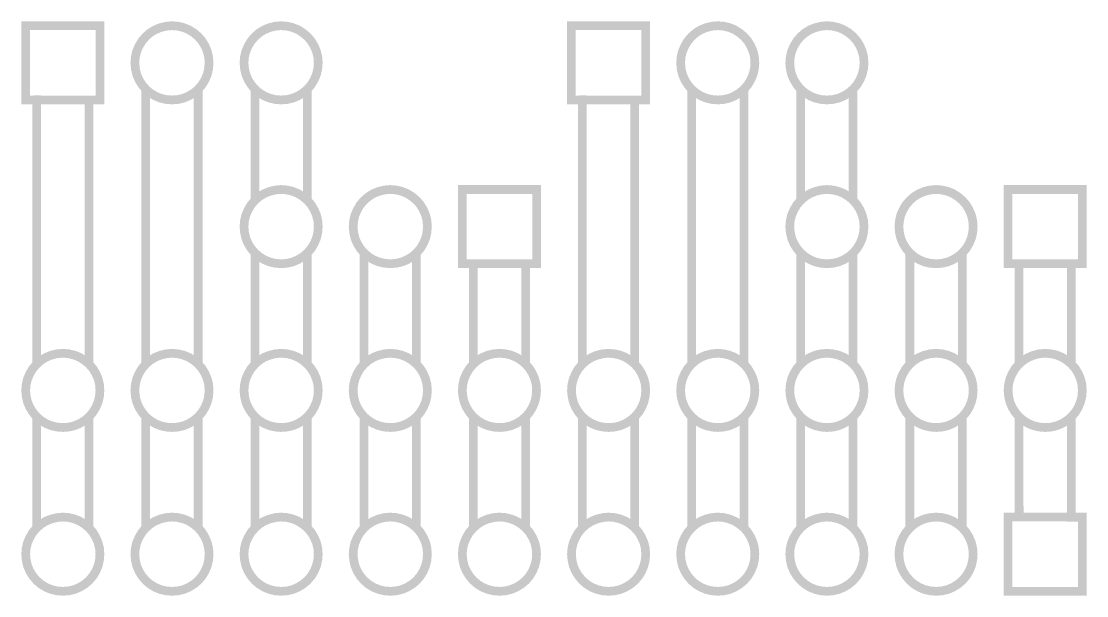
# Model space of a CAD drawing. Extents: x 0.18 to 1.16, y 0.16 to 1.53.
# Drawn here: x 0.181 to 1.157, y 1.006 to 1.532 of the extents above; entities that cross this region are included whole.
import ezdxf

# ---------------------------------------------------------------- set-up
doc = ezdxf.new("R2010")
doc.units = 0
doc.layers.add('Edge_Bottom', color=17, linetype='CONTINUOUS')
doc.layers.add('Edge_Top', color=16, linetype='CONTINUOUS')

msp = doc.modelspace()

# ---------------------------------------------------------------- linework, layer by layer
at = {"layer": 'Edge_Bottom', "linetype": 'CONTINUOUS', "const_width": 0.008}
for points in [[(0.1907, 1.5284), (0.2533, 1.5284), (0.2533, 1.4604), (0.2432, 1.4604), (0.2433, 1.4357), (0.2433, 1.2185), (0.2467, 1.2146), (0.2495, 1.21), (0.2516, 1.2051), (0.2529, 1.2), (0.2533, 1.1944), (0.2529, 1.189), (0.2517, 1.1839), (0.2496, 1.1789), (0.2469, 1.1744), (0.2434, 1.1703), (0.2394, 1.1669), (0.2348, 1.1641), (0.2299, 1.162), (0.2247, 1.1608), (0.2194, 1.1604), (0.2141, 1.1608), (0.2089, 1.162), (0.204, 1.164), (0.1994, 1.1668), (0.1954, 1.1702), (0.1919, 1.1743), (0.1891, 1.1788), (0.187, 1.1837), (0.1858, 1.1889), (0.1853, 1.1942), (0.1857, 1.1995), (0.1869, 1.2047), (0.189, 1.2096), (0.1917, 1.2142), (0.1953, 1.2184), (0.1953, 1.4605), (0.1853, 1.4604), (0.1853, 1.5284), (0.1907, 1.5284)], [(0.3529, 1.489), (0.3517, 1.4839), (0.3496, 1.4789), (0.3469, 1.4744), (0.3433, 1.4702), (0.3433, 1.2185), (0.3467, 1.2146), (0.3495, 1.21), (0.3516, 1.2051), (0.3529, 1.2), (0.3533, 1.1944), (0.3529, 1.189), (0.3517, 1.1839), (0.3496, 1.1789), (0.3469, 1.1744), (0.3434, 1.1703), (0.3394, 1.1669), (0.3348, 1.1641), (0.3299, 1.162), (0.3247, 1.1608), (0.3194, 1.1604), (0.3141, 1.1608), (0.3089, 1.162), (0.304, 1.164), (0.2994, 1.1668), (0.2954, 1.1702), (0.2919, 1.1743), (0.2891, 1.1788), (0.287, 1.1837), (0.2858, 1.1889), (0.2853, 1.1942), (0.2857, 1.1995), (0.2869, 1.2047), (0.289, 1.2096), (0.2917, 1.2142), (0.2953, 1.2184), (0.2953, 1.4702), (0.2919, 1.4743), (0.2891, 1.4788), (0.287, 1.4837), (0.2858, 1.4889), (0.2853, 1.4942), (0.2857, 1.4995), (0.2869, 1.5047), (0.289, 1.5096), (0.2917, 1.5142), (0.2952, 1.5183), (0.2992, 1.5218), (0.3037, 1.5246), (0.3086, 1.5266), (0.3138, 1.5279), (0.3191, 1.5284), (0.3244, 1.528), (0.3296, 1.5268), (0.3346, 1.5248), (0.3391, 1.522), (0.3432, 1.5186), (0.3467, 1.5146), (0.3495, 1.51), (0.3516, 1.5051), (0.3529, 1.5), (0.3533, 1.4944), (0.3529, 1.489)], [(0.4529, 1.489), (0.4517, 1.4839), (0.4496, 1.4789), (0.4469, 1.4744), (0.4433, 1.4702), (0.4433, 1.3685), (0.4467, 1.3646), (0.4495, 1.36), (0.4516, 1.3551), (0.4529, 1.35), (0.4533, 1.3444), (0.4529, 1.339), (0.4517, 1.3339), (0.4496, 1.3289), (0.4469, 1.3244), (0.4433, 1.3202), (0.4433, 1.2185), (0.4467, 1.2146), (0.4495, 1.21), (0.4516, 1.2051), (0.4529, 1.2), (0.4533, 1.1944), (0.4529, 1.189), (0.4517, 1.1839), (0.4496, 1.1789), (0.4469, 1.1744), (0.4434, 1.1703), (0.4394, 1.1669), (0.4348, 1.1641), (0.4299, 1.162), (0.4247, 1.1608), (0.4194, 1.1604), (0.4141, 1.1608), (0.4089, 1.162), (0.404, 1.164), (0.3994, 1.1668), (0.3954, 1.1702), (0.3919, 1.1743), (0.3891, 1.1788), (0.387, 1.1837), (0.3858, 1.1889), (0.3853, 1.1942), (0.3857, 1.1995), (0.3869, 1.2047), (0.389, 1.2096), (0.3917, 1.2142), (0.3953, 1.2184), (0.3953, 1.3202), (0.3919, 1.3243), (0.3891, 1.3288), (0.387, 1.3337), (0.3858, 1.3389), (0.3853, 1.3442), (0.3857, 1.3495), (0.3869, 1.3547), (0.389, 1.3596), (0.3917, 1.3642), (0.3953, 1.3684), (0.3953, 1.4702), (0.3919, 1.4743), (0.3891, 1.4788), (0.387, 1.4837), (0.3858, 1.4889), (0.3853, 1.4942), (0.3857, 1.4995), (0.3869, 1.5047), (0.389, 1.5096), (0.3917, 1.5142), (0.3952, 1.5183), (0.3992, 1.5218), (0.4037, 1.5246), (0.4086, 1.5266), (0.4138, 1.5279), (0.4191, 1.5284), (0.4244, 1.528), (0.4296, 1.5268), (0.4346, 1.5248), (0.4391, 1.522), (0.4432, 1.5186), (0.4467, 1.5146), (0.4495, 1.51), (0.4516, 1.5051), (0.4529, 1.5), (0.4533, 1.4944), (0.4529, 1.489)], [(0.6907, 1.5284), (0.7533, 1.5284), (0.7533, 1.4604), (0.7432, 1.4604), (0.7433, 1.4357), (0.7433, 1.2185), (0.7467, 1.2146), (0.7495, 1.21), (0.7516, 1.2051), (0.7529, 1.2), (0.7533, 1.1944), (0.7529, 1.189), (0.7517, 1.1839), (0.7496, 1.1789), (0.7469, 1.1744), (0.7434, 1.1703), (0.7394, 1.1669), (0.7348, 1.1641), (0.7299, 1.162), (0.7247, 1.1608), (0.7194, 1.1604), (0.7141, 1.1608), (0.7089, 1.162), (0.704, 1.164), (0.6994, 1.1668), (0.6954, 1.1702), (0.6919, 1.1743), (0.6891, 1.1788), (0.687, 1.1837), (0.6858, 1.1889), (0.6853, 1.1942), (0.6857, 1.1995), (0.6869, 1.2047), (0.689, 1.2096), (0.6917, 1.2142), (0.6953, 1.2184), (0.6953, 1.4605), (0.6853, 1.4604), (0.6853, 1.5284), (0.6907, 1.5284)], [(0.8529, 1.489), (0.8517, 1.4839), (0.8496, 1.4789), (0.8469, 1.4744), (0.8433, 1.4702), (0.8433, 1.2185), (0.8467, 1.2146), (0.8495, 1.21), (0.8516, 1.2051), (0.8529, 1.2), (0.8533, 1.1944), (0.8529, 1.189), (0.8517, 1.1839), (0.8496, 1.1789), (0.8469, 1.1744), (0.8434, 1.1703), (0.8394, 1.1669), (0.8348, 1.1641), (0.8299, 1.162), (0.8247, 1.1608), (0.8194, 1.1604), (0.8141, 1.1608), (0.8089, 1.162), (0.804, 1.164), (0.7994, 1.1668), (0.7954, 1.1702), (0.7919, 1.1743), (0.7891, 1.1788), (0.787, 1.1837), (0.7858, 1.1889), (0.7853, 1.1942), (0.7857, 1.1995), (0.7869, 1.2047), (0.789, 1.2096), (0.7917, 1.2142), (0.7953, 1.2184), (0.7953, 1.4702), (0.7919, 1.4743), (0.7891, 1.4788), (0.787, 1.4837), (0.7858, 1.4889), (0.7853, 1.4942), (0.7857, 1.4995), (0.7869, 1.5047), (0.789, 1.5096), (0.7917, 1.5142), (0.7952, 1.5183), (0.7992, 1.5218), (0.8037, 1.5246), (0.8086, 1.5266), (0.8138, 1.5279), (0.8191, 1.5284), (0.8244, 1.528), (0.8296, 1.5268), (0.8346, 1.5248), (0.8391, 1.522), (0.8432, 1.5186), (0.8467, 1.5146), (0.8495, 1.51), (0.8516, 1.5051), (0.8529, 1.5), (0.8533, 1.4944), (0.8529, 1.489)], [(0.9529, 1.489), (0.9517, 1.4839), (0.9496, 1.4789), (0.9469, 1.4744), (0.9433, 1.4702), (0.9433, 1.3685), (0.9467, 1.3646), (0.9495, 1.36), (0.9516, 1.3551), (0.9529, 1.35), (0.9533, 1.3444), (0.9529, 1.339), (0.9517, 1.3339), (0.9496, 1.3289), (0.9469, 1.3244), (0.9433, 1.3202), (0.9433, 1.2185), (0.9467, 1.2146), (0.9495, 1.21), (0.9516, 1.2051), (0.9529, 1.2), (0.9533, 1.1944), (0.9529, 1.189), (0.9517, 1.1839), (0.9496, 1.1789), (0.9469, 1.1744), (0.9434, 1.1703), (0.9394, 1.1669), (0.9348, 1.1641), (0.9299, 1.162), (0.9247, 1.1608), (0.9194, 1.1604), (0.9141, 1.1608), (0.9089, 1.162), (0.904, 1.164), (0.8994, 1.1668), (0.8954, 1.1702), (0.8919, 1.1743), (0.8891, 1.1788), (0.887, 1.1837), (0.8858, 1.1889), (0.8853, 1.1942), (0.8857, 1.1995), (0.8869, 1.2047), (0.889, 1.2096), (0.8917, 1.2142), (0.8953, 1.2184), (0.8953, 1.3202), (0.8919, 1.3243), (0.8891, 1.3288), (0.887, 1.3337), (0.8858, 1.3389), (0.8853, 1.3442), (0.8857, 1.3495), (0.8869, 1.3547), (0.889, 1.3596), (0.8917, 1.3642), (0.8953, 1.3684), (0.8953, 1.4702), (0.8919, 1.4743), (0.8891, 1.4788), (0.887, 1.4837), (0.8858, 1.4889), (0.8853, 1.4942), (0.8857, 1.4995), (0.8869, 1.5047), (0.889, 1.5096), (0.8917, 1.5142), (0.8952, 1.5183), (0.8992, 1.5218), (0.9037, 1.5246), (0.9086, 1.5266), (0.9138, 1.5279), (0.9191, 1.5284), (0.9244, 1.528), (0.9296, 1.5268), (0.9346, 1.5248), (0.9391, 1.522), (0.9432, 1.5186), (0.9467, 1.5146), (0.9495, 1.51), (0.9516, 1.5051), (0.9529, 1.5), (0.9533, 1.4944), (0.9529, 1.489)], [(0.5529, 1.339), (0.5517, 1.3339), (0.5496, 1.3289), (0.5469, 1.3244), (0.5433, 1.3202), (0.5433, 1.2185), (0.5467, 1.2146), (0.5495, 1.21), (0.5516, 1.2051), (0.5529, 1.2), (0.5533, 1.1944), (0.5529, 1.189), (0.5517, 1.1839), (0.5496, 1.1789), (0.5469, 1.1744), (0.5434, 1.1703), (0.5394, 1.1669), (0.5348, 1.1641), (0.5299, 1.162), (0.5247, 1.1608), (0.5194, 1.1604), (0.5141, 1.1608), (0.5089, 1.162), (0.504, 1.164), (0.4994, 1.1668), (0.4954, 1.1702), (0.4919, 1.1743), (0.4891, 1.1788), (0.487, 1.1837), (0.4858, 1.1889), (0.4853, 1.1942), (0.4857, 1.1995), (0.4869, 1.2047), (0.489, 1.2096), (0.4917, 1.2142), (0.4953, 1.2184), (0.4953, 1.3202), (0.4919, 1.3243), (0.4891, 1.3288), (0.487, 1.3337), (0.4858, 1.3389), (0.4853, 1.3442), (0.4857, 1.3495), (0.4869, 1.3547), (0.489, 1.3596), (0.4917, 1.3642), (0.4952, 1.3683), (0.4992, 1.3718), (0.5037, 1.3746), (0.5086, 1.3766), (0.5138, 1.3779), (0.5191, 1.3784), (0.5244, 1.378), (0.5296, 1.3768), (0.5346, 1.3748), (0.5391, 1.372), (0.5432, 1.3686), (0.5467, 1.3646), (0.5495, 1.36), (0.5516, 1.3551), (0.5529, 1.35), (0.5533, 1.3444), (0.5529, 1.339)], [(0.5907, 1.3784), (0.6533, 1.3784), (0.6533, 1.3104), (0.6432, 1.3104), (0.6433, 1.2857), (0.6433, 1.2185), (0.6467, 1.2146), (0.6495, 1.21), (0.6516, 1.2051), (0.6529, 1.2), (0.6533, 1.1944), (0.6529, 1.189), (0.6517, 1.1839), (0.6496, 1.1789), (0.6469, 1.1744), (0.6434, 1.1703), (0.6394, 1.1669), (0.6348, 1.1641), (0.6299, 1.162), (0.6247, 1.1608), (0.6194, 1.1604), (0.6141, 1.1608), (0.6089, 1.162), (0.604, 1.164), (0.5994, 1.1668), (0.5954, 1.1702), (0.5919, 1.1743), (0.5891, 1.1788), (0.587, 1.1837), (0.5858, 1.1889), (0.5853, 1.1942), (0.5857, 1.1995), (0.5869, 1.2047), (0.589, 1.2096), (0.5917, 1.2142), (0.5953, 1.2184), (0.5953, 1.3105), (0.5853, 1.3104), (0.5853, 1.3784), (0.5907, 1.3784)], [(1.0529, 1.339), (1.0517, 1.3339), (1.0496, 1.3289), (1.0469, 1.3244), (1.0433, 1.3202), (1.0433, 1.2185), (1.0467, 1.2146), (1.0495, 1.21), (1.0516, 1.2051), (1.0529, 1.2), (1.0533, 1.1944), (1.0529, 1.189), (1.0517, 1.1839), (1.0496, 1.1789), (1.0469, 1.1744), (1.0434, 1.1703), (1.0394, 1.1669), (1.0348, 1.1641), (1.0299, 1.162), (1.0247, 1.1608), (1.0194, 1.1604), (1.0141, 1.1608), (1.0089, 1.162), (1.004, 1.164), (0.9994, 1.1668), (0.9954, 1.1702), (0.9919, 1.1743), (0.9891, 1.1788), (0.987, 1.1837), (0.9858, 1.1889), (0.9853, 1.1942), (0.9857, 1.1995), (0.9869, 1.2047), (0.989, 1.2096), (0.9917, 1.2142), (0.9953, 1.2184), (0.9953, 1.3202), (0.9919, 1.3243), (0.9891, 1.3288), (0.987, 1.3337), (0.9858, 1.3389), (0.9853, 1.3442), (0.9857, 1.3495), (0.9869, 1.3547), (0.989, 1.3596), (0.9917, 1.3642), (0.9952, 1.3683), (0.9992, 1.3718), (1.0037, 1.3746), (1.0086, 1.3766), (1.0138, 1.3779), (1.0191, 1.3784), (1.0244, 1.378), (1.0296, 1.3768), (1.0346, 1.3748), (1.0391, 1.372), (1.0432, 1.3686), (1.0467, 1.3646), (1.0495, 1.36), (1.0516, 1.3551), (1.0529, 1.35), (1.0533, 1.3444), (1.0529, 1.339)], [(1.0907, 1.3784), (1.1533, 1.3784), (1.1533, 1.3104), (1.1432, 1.3104), (1.1433, 1.2857), (1.1433, 1.2185), (1.1467, 1.2146), (1.1495, 1.21), (1.1516, 1.2051), (1.1529, 1.2), (1.1533, 1.1944), (1.1529, 1.189), (1.1517, 1.1839), (1.1496, 1.1789), (1.1469, 1.1744), (1.1434, 1.1703), (1.1394, 1.1669), (1.1348, 1.1641), (1.1299, 1.162), (1.1247, 1.1608), (1.1194, 1.1604), (1.1141, 1.1608), (1.1089, 1.162), (1.104, 1.164), (1.0994, 1.1668), (1.0954, 1.1702), (1.0919, 1.1743), (1.0891, 1.1788), (1.087, 1.1837), (1.0858, 1.1889), (1.0853, 1.1942), (1.0857, 1.1995), (1.0869, 1.2047), (1.089, 1.2096), (1.0917, 1.2142), (1.0953, 1.2184), (1.0953, 1.3105), (1.0853, 1.3104), (1.0853, 1.3784), (1.0907, 1.3784)], [(0.2529, 1.039), (0.2517, 1.0339), (0.2496, 1.0289), (0.2469, 1.0244), (0.2434, 1.0203), (0.2394, 1.0169), (0.2348, 1.0141), (0.2299, 1.012), (0.2247, 1.0108), (0.2194, 1.0104), (0.2141, 1.0108), (0.2089, 1.012), (0.204, 1.014), (0.1994, 1.0168), (0.1954, 1.0202), (0.1919, 1.0243), (0.1891, 1.0288), (0.187, 1.0337), (0.1858, 1.0389), (0.1853, 1.0442), (0.1857, 1.0495), (0.1869, 1.0547), (0.189, 1.0596), (0.1917, 1.0642), (0.1952, 1.0683), (0.1992, 1.0718), (0.2037, 1.0746), (0.2086, 1.0766), (0.2138, 1.0779), (0.2191, 1.0784), (0.2244, 1.078), (0.2296, 1.0768), (0.2346, 1.0748), (0.2391, 1.072), (0.2432, 1.0686), (0.2467, 1.0646), (0.2495, 1.06), (0.2516, 1.0551), (0.2529, 1.05), (0.2533, 1.0444), (0.2529, 1.039)], [(0.3529, 1.039), (0.3517, 1.0339), (0.3496, 1.0289), (0.3469, 1.0244), (0.3434, 1.0203), (0.3394, 1.0169), (0.3348, 1.0141), (0.3299, 1.012), (0.3247, 1.0108), (0.3194, 1.0104), (0.3141, 1.0108), (0.3089, 1.012), (0.304, 1.014), (0.2994, 1.0168), (0.2954, 1.0202), (0.2919, 1.0243), (0.2891, 1.0288), (0.287, 1.0337), (0.2858, 1.0389), (0.2853, 1.0442), (0.2857, 1.0495), (0.2869, 1.0547), (0.289, 1.0596), (0.2917, 1.0642), (0.2952, 1.0683), (0.2992, 1.0718), (0.3037, 1.0746), (0.3086, 1.0766), (0.3138, 1.0779), (0.3191, 1.0784), (0.3244, 1.078), (0.3296, 1.0768), (0.3346, 1.0748), (0.3391, 1.072), (0.3432, 1.0686), (0.3467, 1.0646), (0.3495, 1.06), (0.3516, 1.0551), (0.3529, 1.05), (0.3533, 1.0444), (0.3529, 1.039)], [(0.4529, 1.039), (0.4517, 1.0339), (0.4496, 1.0289), (0.4469, 1.0244), (0.4434, 1.0203), (0.4394, 1.0169), (0.4348, 1.0141), (0.4299, 1.012), (0.4247, 1.0108), (0.4194, 1.0104), (0.4141, 1.0108), (0.4089, 1.012), (0.404, 1.014), (0.3994, 1.0168), (0.3954, 1.0202), (0.3919, 1.0243), (0.3891, 1.0288), (0.387, 1.0337), (0.3858, 1.0389), (0.3853, 1.0442), (0.3857, 1.0495), (0.3869, 1.0547), (0.389, 1.0596), (0.3917, 1.0642), (0.3952, 1.0683), (0.3992, 1.0718), (0.4037, 1.0746), (0.4086, 1.0766), (0.4138, 1.0779), (0.4191, 1.0784), (0.4244, 1.078), (0.4296, 1.0768), (0.4346, 1.0748), (0.4391, 1.072), (0.4432, 1.0686), (0.4467, 1.0646), (0.4495, 1.06), (0.4516, 1.0551), (0.4529, 1.05), (0.4533, 1.0444), (0.4529, 1.039)], [(0.5529, 1.039), (0.5517, 1.0339), (0.5496, 1.0289), (0.5469, 1.0244), (0.5434, 1.0203), (0.5394, 1.0169), (0.5348, 1.0141), (0.5299, 1.012), (0.5247, 1.0108), (0.5194, 1.0104), (0.5141, 1.0108), (0.5089, 1.012), (0.504, 1.014), (0.4994, 1.0168), (0.4954, 1.0202), (0.4919, 1.0243), (0.4891, 1.0288), (0.487, 1.0337), (0.4858, 1.0389), (0.4853, 1.0442), (0.4857, 1.0495), (0.4869, 1.0547), (0.489, 1.0596), (0.4917, 1.0642), (0.4952, 1.0683), (0.4992, 1.0718), (0.5037, 1.0746), (0.5086, 1.0766), (0.5138, 1.0779), (0.5191, 1.0784), (0.5244, 1.078), (0.5296, 1.0768), (0.5346, 1.0748), (0.5391, 1.072), (0.5432, 1.0686), (0.5467, 1.0646), (0.5495, 1.06), (0.5516, 1.0551), (0.5529, 1.05), (0.5533, 1.0444), (0.5529, 1.039)], [(0.6529, 1.039), (0.6517, 1.0339), (0.6496, 1.0289), (0.6469, 1.0244), (0.6434, 1.0203), (0.6394, 1.0169), (0.6348, 1.0141), (0.6299, 1.012), (0.6247, 1.0108), (0.6194, 1.0104), (0.6141, 1.0108), (0.6089, 1.012), (0.604, 1.014), (0.5994, 1.0168), (0.5954, 1.0202), (0.5919, 1.0243), (0.5891, 1.0288), (0.587, 1.0337), (0.5858, 1.0389), (0.5853, 1.0442), (0.5857, 1.0495), (0.5869, 1.0547), (0.589, 1.0596), (0.5917, 1.0642), (0.5952, 1.0683), (0.5992, 1.0718), (0.6037, 1.0746), (0.6086, 1.0766), (0.6138, 1.0779), (0.6191, 1.0784), (0.6244, 1.078), (0.6296, 1.0768), (0.6346, 1.0748), (0.6391, 1.072), (0.6432, 1.0686), (0.6467, 1.0646), (0.6495, 1.06), (0.6516, 1.0551), (0.6529, 1.05), (0.6533, 1.0444), (0.6529, 1.039)], [(0.7529, 1.039), (0.7517, 1.0339), (0.7496, 1.0289), (0.7469, 1.0244), (0.7434, 1.0203), (0.7394, 1.0169), (0.7348, 1.0141), (0.7299, 1.012), (0.7247, 1.0108), (0.7194, 1.0104), (0.7141, 1.0108), (0.7089, 1.012), (0.704, 1.014), (0.6994, 1.0168), (0.6954, 1.0202), (0.6919, 1.0243), (0.6891, 1.0288), (0.687, 1.0337), (0.6858, 1.0389), (0.6853, 1.0442), (0.6857, 1.0495), (0.6869, 1.0547), (0.689, 1.0596), (0.6917, 1.0642), (0.6952, 1.0683), (0.6992, 1.0718), (0.7037, 1.0746), (0.7086, 1.0766), (0.7138, 1.0779), (0.7191, 1.0784), (0.7244, 1.078), (0.7296, 1.0768), (0.7346, 1.0748), (0.7391, 1.072), (0.7432, 1.0686), (0.7467, 1.0646), (0.7495, 1.06), (0.7516, 1.0551), (0.7529, 1.05), (0.7533, 1.0444), (0.7529, 1.039)], [(0.8529, 1.039), (0.8517, 1.0339), (0.8496, 1.0289), (0.8469, 1.0244), (0.8434, 1.0203), (0.8394, 1.0169), (0.8348, 1.0141), (0.8299, 1.012), (0.8247, 1.0108), (0.8194, 1.0104), (0.8141, 1.0108), (0.8089, 1.012), (0.804, 1.014), (0.7994, 1.0168), (0.7954, 1.0202), (0.7919, 1.0243), (0.7891, 1.0288), (0.787, 1.0337), (0.7858, 1.0389), (0.7853, 1.0442), (0.7857, 1.0495), (0.7869, 1.0547), (0.789, 1.0596), (0.7917, 1.0642), (0.7952, 1.0683), (0.7992, 1.0718), (0.8037, 1.0746), (0.8086, 1.0766), (0.8138, 1.0779), (0.8191, 1.0784), (0.8244, 1.078), (0.8296, 1.0768), (0.8346, 1.0748), (0.8391, 1.072), (0.8432, 1.0686), (0.8467, 1.0646), (0.8495, 1.06), (0.8516, 1.0551), (0.8529, 1.05), (0.8533, 1.0444), (0.8529, 1.039)], [(0.9529, 1.039), (0.9517, 1.0339), (0.9496, 1.0289), (0.9469, 1.0244), (0.9434, 1.0203), (0.9394, 1.0169), (0.9348, 1.0141), (0.9299, 1.012), (0.9247, 1.0108), (0.9194, 1.0104), (0.9141, 1.0108), (0.9089, 1.012), (0.904, 1.014), (0.8994, 1.0168), (0.8954, 1.0202), (0.8919, 1.0243), (0.8891, 1.0288), (0.887, 1.0337), (0.8858, 1.0389), (0.8853, 1.0442), (0.8857, 1.0495), (0.8869, 1.0547), (0.889, 1.0596), (0.8917, 1.0642), (0.8952, 1.0683), (0.8992, 1.0718), (0.9037, 1.0746), (0.9086, 1.0766), (0.9138, 1.0779), (0.9191, 1.0784), (0.9244, 1.078), (0.9296, 1.0768), (0.9346, 1.0748), (0.9391, 1.072), (0.9432, 1.0686), (0.9467, 1.0646), (0.9495, 1.06), (0.9516, 1.0551), (0.9529, 1.05), (0.9533, 1.0444), (0.9529, 1.039)], [(1.0529, 1.039), (1.0517, 1.0339), (1.0496, 1.0289), (1.0469, 1.0244), (1.0434, 1.0203), (1.0394, 1.0169), (1.0348, 1.0141), (1.0299, 1.012), (1.0247, 1.0108), (1.0194, 1.0104), (1.0141, 1.0108), (1.0089, 1.012), (1.004, 1.014), (0.9994, 1.0168), (0.9954, 1.0202), (0.9919, 1.0243), (0.9891, 1.0288), (0.987, 1.0337), (0.9858, 1.0389), (0.9853, 1.0442), (0.9857, 1.0495), (0.9869, 1.0547), (0.989, 1.0596), (0.9917, 1.0642), (0.9952, 1.0683), (0.9992, 1.0718), (1.0037, 1.0746), (1.0086, 1.0766), (1.0138, 1.0779), (1.0191, 1.0784), (1.0244, 1.078), (1.0296, 1.0768), (1.0346, 1.0748), (1.0391, 1.072), (1.0432, 1.0686), (1.0467, 1.0646), (1.0495, 1.06), (1.0516, 1.0551), (1.0529, 1.05), (1.0533, 1.0444), (1.0529, 1.039)], [(1.0907, 1.0784), (1.1533, 1.0784), (1.1533, 1.0104), (1.0853, 1.0104), (1.0853, 1.0784), (1.0907, 1.0784)]]:
    msp.add_lwpolyline(points, dxfattribs=at)
at = {"layer": 'Edge_Top', "linetype": 'CONTINUOUS', "const_width": 0.008}
for points in [[(0.1907, 1.5284), (0.2533, 1.5284), (0.2533, 1.4604), (0.1853, 1.4604), (0.1853, 1.5284), (0.1907, 1.5284)], [(0.3529, 1.489), (0.3517, 1.4839), (0.3496, 1.4789), (0.3469, 1.4744), (0.3434, 1.4703), (0.3394, 1.4669), (0.3348, 1.4641), (0.3299, 1.462), (0.3247, 1.4608), (0.3194, 1.4604), (0.3141, 1.4608), (0.3089, 1.462), (0.304, 1.464), (0.2994, 1.4668), (0.2954, 1.4702), (0.2919, 1.4743), (0.2891, 1.4788), (0.287, 1.4837), (0.2858, 1.4889), (0.2853, 1.4942), (0.2857, 1.4995), (0.2869, 1.5047), (0.289, 1.5096), (0.2917, 1.5142), (0.2952, 1.5183), (0.2992, 1.5218), (0.3037, 1.5246), (0.3086, 1.5266), (0.3138, 1.5279), (0.3191, 1.5284), (0.3244, 1.528), (0.3296, 1.5268), (0.3346, 1.5248), (0.3391, 1.522), (0.3432, 1.5186), (0.3467, 1.5146), (0.3495, 1.51), (0.3516, 1.5051), (0.3529, 1.5), (0.3533, 1.4944), (0.3529, 1.489)], [(0.4529, 1.489), (0.4517, 1.4839), (0.4496, 1.4789), (0.4469, 1.4744), (0.4434, 1.4703), (0.4394, 1.4669), (0.4348, 1.4641), (0.4299, 1.462), (0.4247, 1.4608), (0.4194, 1.4604), (0.4141, 1.4608), (0.4089, 1.462), (0.404, 1.464), (0.3994, 1.4668), (0.3954, 1.4702), (0.3919, 1.4743), (0.3891, 1.4788), (0.387, 1.4837), (0.3858, 1.4889), (0.3853, 1.4942), (0.3857, 1.4995), (0.3869, 1.5047), (0.389, 1.5096), (0.3917, 1.5142), (0.3952, 1.5183), (0.3992, 1.5218), (0.4037, 1.5246), (0.4086, 1.5266), (0.4138, 1.5279), (0.4191, 1.5284), (0.4244, 1.528), (0.4296, 1.5268), (0.4346, 1.5248), (0.4391, 1.522), (0.4432, 1.5186), (0.4467, 1.5146), (0.4495, 1.51), (0.4516, 1.5051), (0.4529, 1.5), (0.4533, 1.4944), (0.4529, 1.489)], [(0.6907, 1.5284), (0.7533, 1.5284), (0.7533, 1.4604), (0.6853, 1.4604), (0.6853, 1.5284), (0.6907, 1.5284)], [(0.8529, 1.489), (0.8517, 1.4839), (0.8496, 1.4789), (0.8469, 1.4744), (0.8434, 1.4703), (0.8394, 1.4669), (0.8348, 1.4641), (0.8299, 1.462), (0.8247, 1.4608), (0.8194, 1.4604), (0.8141, 1.4608), (0.8089, 1.462), (0.804, 1.464), (0.7994, 1.4668), (0.7954, 1.4702), (0.7919, 1.4743), (0.7891, 1.4788), (0.787, 1.4837), (0.7858, 1.4889), (0.7853, 1.4942), (0.7857, 1.4995), (0.7869, 1.5047), (0.789, 1.5096), (0.7917, 1.5142), (0.7952, 1.5183), (0.7992, 1.5218), (0.8037, 1.5246), (0.8086, 1.5266), (0.8138, 1.5279), (0.8191, 1.5284), (0.8244, 1.528), (0.8296, 1.5268), (0.8346, 1.5248), (0.8391, 1.522), (0.8432, 1.5186), (0.8467, 1.5146), (0.8495, 1.51), (0.8516, 1.5051), (0.8529, 1.5), (0.8533, 1.4944), (0.8529, 1.489)], [(0.9529, 1.489), (0.9517, 1.4839), (0.9496, 1.4789), (0.9469, 1.4744), (0.9434, 1.4703), (0.9394, 1.4669), (0.9348, 1.4641), (0.9299, 1.462), (0.9247, 1.4608), (0.9194, 1.4604), (0.9141, 1.4608), (0.9089, 1.462), (0.904, 1.464), (0.8994, 1.4668), (0.8954, 1.4702), (0.8919, 1.4743), (0.8891, 1.4788), (0.887, 1.4837), (0.8858, 1.4889), (0.8853, 1.4942), (0.8857, 1.4995), (0.8869, 1.5047), (0.889, 1.5096), (0.8917, 1.5142), (0.8952, 1.5183), (0.8992, 1.5218), (0.9037, 1.5246), (0.9086, 1.5266), (0.9138, 1.5279), (0.9191, 1.5284), (0.9244, 1.528), (0.9296, 1.5268), (0.9346, 1.5248), (0.9391, 1.522), (0.9432, 1.5186), (0.9467, 1.5146), (0.9495, 1.51), (0.9516, 1.5051), (0.9529, 1.5), (0.9533, 1.4944), (0.9529, 1.489)], [(0.4529, 1.339), (0.4517, 1.3339), (0.4496, 1.3289), (0.4469, 1.3244), (0.4434, 1.3203), (0.4394, 1.3169), (0.4348, 1.3141), (0.4299, 1.312), (0.4247, 1.3108), (0.4194, 1.3104), (0.4141, 1.3108), (0.4089, 1.312), (0.404, 1.314), (0.3994, 1.3168), (0.3954, 1.3202), (0.3919, 1.3243), (0.3891, 1.3288), (0.387, 1.3337), (0.3858, 1.3389), (0.3853, 1.3442), (0.3857, 1.3495), (0.3869, 1.3547), (0.389, 1.3596), (0.3917, 1.3642), (0.3952, 1.3683), (0.3992, 1.3718), (0.4037, 1.3746), (0.4086, 1.3766), (0.4138, 1.3779), (0.4191, 1.3784), (0.4244, 1.378), (0.4296, 1.3768), (0.4346, 1.3748), (0.4391, 1.372), (0.4432, 1.3686), (0.4467, 1.3646), (0.4495, 1.36), (0.4516, 1.3551), (0.4529, 1.35), (0.4533, 1.3444), (0.4529, 1.339)], [(0.5529, 1.339), (0.5517, 1.3339), (0.5496, 1.3289), (0.5469, 1.3244), (0.5434, 1.3203), (0.5394, 1.3169), (0.5348, 1.3141), (0.5299, 1.312), (0.5247, 1.3108), (0.5194, 1.3104), (0.5141, 1.3108), (0.5089, 1.312), (0.504, 1.314), (0.4994, 1.3168), (0.4954, 1.3202), (0.4919, 1.3243), (0.4891, 1.3288), (0.487, 1.3337), (0.4858, 1.3389), (0.4853, 1.3442), (0.4857, 1.3495), (0.4869, 1.3547), (0.489, 1.3596), (0.4917, 1.3642), (0.4952, 1.3683), (0.4992, 1.3718), (0.5037, 1.3746), (0.5086, 1.3766), (0.5138, 1.3779), (0.5191, 1.3784), (0.5244, 1.378), (0.5296, 1.3768), (0.5346, 1.3748), (0.5391, 1.372), (0.5432, 1.3686), (0.5467, 1.3646), (0.5495, 1.36), (0.5516, 1.3551), (0.5529, 1.35), (0.5533, 1.3444), (0.5529, 1.339)], [(0.5907, 1.3784), (0.6533, 1.3784), (0.6533, 1.3104), (0.5853, 1.3104), (0.5853, 1.3784), (0.5907, 1.3784)], [(0.9529, 1.339), (0.9517, 1.3339), (0.9496, 1.3289), (0.9469, 1.3244), (0.9434, 1.3203), (0.9394, 1.3169), (0.9348, 1.3141), (0.9299, 1.312), (0.9247, 1.3108), (0.9194, 1.3104), (0.9141, 1.3108), (0.9089, 1.312), (0.904, 1.314), (0.8994, 1.3168), (0.8954, 1.3202), (0.8919, 1.3243), (0.8891, 1.3288), (0.887, 1.3337), (0.8858, 1.3389), (0.8853, 1.3442), (0.8857, 1.3495), (0.8869, 1.3547), (0.889, 1.3596), (0.8917, 1.3642), (0.8952, 1.3683), (0.8992, 1.3718), (0.9037, 1.3746), (0.9086, 1.3766), (0.9138, 1.3779), (0.9191, 1.3784), (0.9244, 1.378), (0.9296, 1.3768), (0.9346, 1.3748), (0.9391, 1.372), (0.9432, 1.3686), (0.9467, 1.3646), (0.9495, 1.36), (0.9516, 1.3551), (0.9529, 1.35), (0.9533, 1.3444), (0.9529, 1.339)], [(1.0529, 1.339), (1.0517, 1.3339), (1.0496, 1.3289), (1.0469, 1.3244), (1.0434, 1.3203), (1.0394, 1.3169), (1.0348, 1.3141), (1.0299, 1.312), (1.0247, 1.3108), (1.0194, 1.3104), (1.0141, 1.3108), (1.0089, 1.312), (1.004, 1.314), (0.9994, 1.3168), (0.9954, 1.3202), (0.9919, 1.3243), (0.9891, 1.3288), (0.987, 1.3337), (0.9858, 1.3389), (0.9853, 1.3442), (0.9857, 1.3495), (0.9869, 1.3547), (0.989, 1.3596), (0.9917, 1.3642), (0.9952, 1.3683), (0.9992, 1.3718), (1.0037, 1.3746), (1.0086, 1.3766), (1.0138, 1.3779), (1.0191, 1.3784), (1.0244, 1.378), (1.0296, 1.3768), (1.0346, 1.3748), (1.0391, 1.372), (1.0432, 1.3686), (1.0467, 1.3646), (1.0495, 1.36), (1.0516, 1.3551), (1.0529, 1.35), (1.0533, 1.3444), (1.0529, 1.339)], [(1.0907, 1.3784), (1.1533, 1.3784), (1.1533, 1.3104), (1.0853, 1.3104), (1.0853, 1.3784), (1.0907, 1.3784)], [(0.2529, 1.039), (0.2517, 1.0339), (0.2496, 1.0289), (0.2469, 1.0244), (0.2434, 1.0203), (0.2394, 1.0169), (0.2348, 1.0141), (0.2299, 1.012), (0.2247, 1.0108), (0.2194, 1.0104), (0.2141, 1.0108), (0.2089, 1.012), (0.204, 1.014), (0.1994, 1.0168), (0.1954, 1.0202), (0.1919, 1.0243), (0.1891, 1.0288), (0.187, 1.0337), (0.1858, 1.0389), (0.1853, 1.0442), (0.1857, 1.0495), (0.1869, 1.0547), (0.189, 1.0596), (0.1917, 1.0642), (0.1953, 1.0684), (0.1953, 1.1702), (0.1919, 1.1743), (0.1891, 1.1788), (0.187, 1.1837), (0.1858, 1.1889), (0.1853, 1.1942), (0.1857, 1.1995), (0.1869, 1.2047), (0.189, 1.2096), (0.1917, 1.2142), (0.1952, 1.2183), (0.1992, 1.2218), (0.2037, 1.2246), (0.2086, 1.2266), (0.2138, 1.2279), (0.2191, 1.2284), (0.2244, 1.228), (0.2296, 1.2268), (0.2346, 1.2248), (0.2391, 1.222), (0.2432, 1.2186), (0.2467, 1.2146), (0.2495, 1.21), (0.2516, 1.2051), (0.2529, 1.2), (0.2533, 1.1944), (0.2529, 1.189), (0.2517, 1.1839), (0.2496, 1.1789), (0.2469, 1.1744), (0.2433, 1.1702), (0.2433, 1.0685), (0.2467, 1.0646), (0.2495, 1.06), (0.2516, 1.0551), (0.2529, 1.05), (0.2533, 1.0444), (0.2529, 1.039)], [(0.3529, 1.039), (0.3517, 1.0339), (0.3496, 1.0289), (0.3469, 1.0244), (0.3434, 1.0203), (0.3394, 1.0169), (0.3348, 1.0141), (0.3299, 1.012), (0.3247, 1.0108), (0.3194, 1.0104), (0.3141, 1.0108), (0.3089, 1.012), (0.304, 1.014), (0.2994, 1.0168), (0.2954, 1.0202), (0.2919, 1.0243), (0.2891, 1.0288), (0.287, 1.0337), (0.2858, 1.0389), (0.2853, 1.0442), (0.2857, 1.0495), (0.2869, 1.0547), (0.289, 1.0596), (0.2917, 1.0642), (0.2953, 1.0684), (0.2953, 1.1702), (0.2919, 1.1743), (0.2891, 1.1788), (0.287, 1.1837), (0.2858, 1.1889), (0.2853, 1.1942), (0.2857, 1.1995), (0.2869, 1.2047), (0.289, 1.2096), (0.2917, 1.2142), (0.2952, 1.2183), (0.2992, 1.2218), (0.3037, 1.2246), (0.3086, 1.2266), (0.3138, 1.2279), (0.3191, 1.2284), (0.3244, 1.228), (0.3296, 1.2268), (0.3346, 1.2248), (0.3391, 1.222), (0.3432, 1.2186), (0.3467, 1.2146), (0.3495, 1.21), (0.3516, 1.2051), (0.3529, 1.2), (0.3533, 1.1944), (0.3529, 1.189), (0.3517, 1.1839), (0.3496, 1.1789), (0.3469, 1.1744), (0.3433, 1.1702), (0.3433, 1.0685), (0.3467, 1.0646), (0.3495, 1.06), (0.3516, 1.0551), (0.3529, 1.05), (0.3533, 1.0444), (0.3529, 1.039)], [(0.4529, 1.039), (0.4517, 1.0339), (0.4496, 1.0289), (0.4469, 1.0244), (0.4434, 1.0203), (0.4394, 1.0169), (0.4348, 1.0141), (0.4299, 1.012), (0.4247, 1.0108), (0.4194, 1.0104), (0.4141, 1.0108), (0.4089, 1.012), (0.404, 1.014), (0.3994, 1.0168), (0.3954, 1.0202), (0.3919, 1.0243), (0.3891, 1.0288), (0.387, 1.0337), (0.3858, 1.0389), (0.3853, 1.0442), (0.3857, 1.0495), (0.3869, 1.0547), (0.389, 1.0596), (0.3917, 1.0642), (0.3953, 1.0684), (0.3953, 1.1702), (0.3919, 1.1743), (0.3891, 1.1788), (0.387, 1.1837), (0.3858, 1.1889), (0.3853, 1.1942), (0.3857, 1.1995), (0.3869, 1.2047), (0.389, 1.2096), (0.3917, 1.2142), (0.3952, 1.2183), (0.3992, 1.2218), (0.4037, 1.2246), (0.4086, 1.2266), (0.4138, 1.2279), (0.4191, 1.2284), (0.4244, 1.228), (0.4296, 1.2268), (0.4346, 1.2248), (0.4391, 1.222), (0.4432, 1.2186), (0.4467, 1.2146), (0.4495, 1.21), (0.4516, 1.2051), (0.4529, 1.2), (0.4533, 1.1944), (0.4529, 1.189), (0.4517, 1.1839), (0.4496, 1.1789), (0.4469, 1.1744), (0.4433, 1.1702), (0.4433, 1.0685), (0.4467, 1.0646), (0.4495, 1.06), (0.4516, 1.0551), (0.4529, 1.05), (0.4533, 1.0444), (0.4529, 1.039)], [(0.5529, 1.039), (0.5517, 1.0339), (0.5496, 1.0289), (0.5469, 1.0244), (0.5434, 1.0203), (0.5394, 1.0169), (0.5348, 1.0141), (0.5299, 1.012), (0.5247, 1.0108), (0.5194, 1.0104), (0.5141, 1.0108), (0.5089, 1.012), (0.504, 1.014), (0.4994, 1.0168), (0.4954, 1.0202), (0.4919, 1.0243), (0.4891, 1.0288), (0.487, 1.0337), (0.4858, 1.0389), (0.4853, 1.0442), (0.4857, 1.0495), (0.4869, 1.0547), (0.489, 1.0596), (0.4917, 1.0642), (0.4953, 1.0684), (0.4953, 1.1702), (0.4919, 1.1743), (0.4891, 1.1788), (0.487, 1.1837), (0.4858, 1.1889), (0.4853, 1.1942), (0.4857, 1.1995), (0.4869, 1.2047), (0.489, 1.2096), (0.4917, 1.2142), (0.4952, 1.2183), (0.4992, 1.2218), (0.5037, 1.2246), (0.5086, 1.2266), (0.5138, 1.2279), (0.5191, 1.2284), (0.5244, 1.228), (0.5296, 1.2268), (0.5346, 1.2248), (0.5391, 1.222), (0.5432, 1.2186), (0.5467, 1.2146), (0.5495, 1.21), (0.5516, 1.2051), (0.5529, 1.2), (0.5533, 1.1944), (0.5529, 1.189), (0.5517, 1.1839), (0.5496, 1.1789), (0.5469, 1.1744), (0.5433, 1.1702), (0.5433, 1.0685), (0.5467, 1.0646), (0.5495, 1.06), (0.5516, 1.0551), (0.5529, 1.05), (0.5533, 1.0444), (0.5529, 1.039)], [(0.6529, 1.039), (0.6517, 1.0339), (0.6496, 1.0289), (0.6469, 1.0244), (0.6434, 1.0203), (0.6394, 1.0169), (0.6348, 1.0141), (0.6299, 1.012), (0.6247, 1.0108), (0.6194, 1.0104), (0.6141, 1.0108), (0.6089, 1.012), (0.604, 1.014), (0.5994, 1.0168), (0.5954, 1.0202), (0.5919, 1.0243), (0.5891, 1.0288), (0.587, 1.0337), (0.5858, 1.0389), (0.5853, 1.0442), (0.5857, 1.0495), (0.5869, 1.0547), (0.589, 1.0596), (0.5917, 1.0642), (0.5953, 1.0684), (0.5953, 1.1702), (0.5919, 1.1743), (0.5891, 1.1788), (0.587, 1.1837), (0.5858, 1.1889), (0.5853, 1.1942), (0.5857, 1.1995), (0.5869, 1.2047), (0.589, 1.2096), (0.5917, 1.2142), (0.5952, 1.2183), (0.5992, 1.2218), (0.6037, 1.2246), (0.6086, 1.2266), (0.6138, 1.2279), (0.6191, 1.2284), (0.6244, 1.228), (0.6296, 1.2268), (0.6346, 1.2248), (0.6391, 1.222), (0.6432, 1.2186), (0.6467, 1.2146), (0.6495, 1.21), (0.6516, 1.2051), (0.6529, 1.2), (0.6533, 1.1944), (0.6529, 1.189), (0.6517, 1.1839), (0.6496, 1.1789), (0.6469, 1.1744), (0.6433, 1.1702), (0.6433, 1.0685), (0.6467, 1.0646), (0.6495, 1.06), (0.6516, 1.0551), (0.6529, 1.05), (0.6533, 1.0444), (0.6529, 1.039)], [(0.7529, 1.039), (0.7517, 1.0339), (0.7496, 1.0289), (0.7469, 1.0244), (0.7434, 1.0203), (0.7394, 1.0169), (0.7348, 1.0141), (0.7299, 1.012), (0.7247, 1.0108), (0.7194, 1.0104), (0.7141, 1.0108), (0.7089, 1.012), (0.704, 1.014), (0.6994, 1.0168), (0.6954, 1.0202), (0.6919, 1.0243), (0.6891, 1.0288), (0.687, 1.0337), (0.6858, 1.0389), (0.6853, 1.0442), (0.6857, 1.0495), (0.6869, 1.0547), (0.689, 1.0596), (0.6917, 1.0642), (0.6953, 1.0684), (0.6953, 1.1702), (0.6919, 1.1743), (0.6891, 1.1788), (0.687, 1.1837), (0.6858, 1.1889), (0.6853, 1.1942), (0.6857, 1.1995), (0.6869, 1.2047), (0.689, 1.2096), (0.6917, 1.2142), (0.6952, 1.2183), (0.6992, 1.2218), (0.7037, 1.2246), (0.7086, 1.2266), (0.7138, 1.2279), (0.7191, 1.2284), (0.7244, 1.228), (0.7296, 1.2268), (0.7346, 1.2248), (0.7391, 1.222), (0.7432, 1.2186), (0.7467, 1.2146), (0.7495, 1.21), (0.7516, 1.2051), (0.7529, 1.2), (0.7533, 1.1944), (0.7529, 1.189), (0.7517, 1.1839), (0.7496, 1.1789), (0.7469, 1.1744), (0.7433, 1.1702), (0.7433, 1.0685), (0.7467, 1.0646), (0.7495, 1.06), (0.7516, 1.0551), (0.7529, 1.05), (0.7533, 1.0444), (0.7529, 1.039)], [(0.8529, 1.039), (0.8517, 1.0339), (0.8496, 1.0289), (0.8469, 1.0244), (0.8434, 1.0203), (0.8394, 1.0169), (0.8348, 1.0141), (0.8299, 1.012), (0.8247, 1.0108), (0.8194, 1.0104), (0.8141, 1.0108), (0.8089, 1.012), (0.804, 1.014), (0.7994, 1.0168), (0.7954, 1.0202), (0.7919, 1.0243), (0.7891, 1.0288), (0.787, 1.0337), (0.7858, 1.0389), (0.7853, 1.0442), (0.7857, 1.0495), (0.7869, 1.0547), (0.789, 1.0596), (0.7917, 1.0642), (0.7953, 1.0684), (0.7953, 1.1702), (0.7919, 1.1743), (0.7891, 1.1788), (0.787, 1.1837), (0.7858, 1.1889), (0.7853, 1.1942), (0.7857, 1.1995), (0.7869, 1.2047), (0.789, 1.2096), (0.7917, 1.2142), (0.7952, 1.2183), (0.7992, 1.2218), (0.8037, 1.2246), (0.8086, 1.2266), (0.8138, 1.2279), (0.8191, 1.2284), (0.8244, 1.228), (0.8296, 1.2268), (0.8346, 1.2248), (0.8391, 1.222), (0.8432, 1.2186), (0.8467, 1.2146), (0.8495, 1.21), (0.8516, 1.2051), (0.8529, 1.2), (0.8533, 1.1944), (0.8529, 1.189), (0.8517, 1.1839), (0.8496, 1.1789), (0.8469, 1.1744), (0.8433, 1.1702), (0.8433, 1.0685), (0.8467, 1.0646), (0.8495, 1.06), (0.8516, 1.0551), (0.8529, 1.05), (0.8533, 1.0444), (0.8529, 1.039)], [(0.9529, 1.039), (0.9517, 1.0339), (0.9496, 1.0289), (0.9469, 1.0244), (0.9434, 1.0203), (0.9394, 1.0169), (0.9348, 1.0141), (0.9299, 1.012), (0.9247, 1.0108), (0.9194, 1.0104), (0.9141, 1.0108), (0.9089, 1.012), (0.904, 1.014), (0.8994, 1.0168), (0.8954, 1.0202), (0.8919, 1.0243), (0.8891, 1.0288), (0.887, 1.0337), (0.8858, 1.0389), (0.8853, 1.0442), (0.8857, 1.0495), (0.8869, 1.0547), (0.889, 1.0596), (0.8917, 1.0642), (0.8953, 1.0684), (0.8953, 1.1702), (0.8919, 1.1743), (0.8891, 1.1788), (0.887, 1.1837), (0.8858, 1.1889), (0.8853, 1.1942), (0.8857, 1.1995), (0.8869, 1.2047), (0.889, 1.2096), (0.8917, 1.2142), (0.8952, 1.2183), (0.8992, 1.2218), (0.9037, 1.2246), (0.9086, 1.2266), (0.9138, 1.2279), (0.9191, 1.2284), (0.9244, 1.228), (0.9296, 1.2268), (0.9346, 1.2248), (0.9391, 1.222), (0.9432, 1.2186), (0.9467, 1.2146), (0.9495, 1.21), (0.9516, 1.2051), (0.9529, 1.2), (0.9533, 1.1944), (0.9529, 1.189), (0.9517, 1.1839), (0.9496, 1.1789), (0.9469, 1.1744), (0.9433, 1.1702), (0.9433, 1.0685), (0.9467, 1.0646), (0.9495, 1.06), (0.9516, 1.0551), (0.9529, 1.05), (0.9533, 1.0444), (0.9529, 1.039)], [(1.0529, 1.039), (1.0517, 1.0339), (1.0496, 1.0289), (1.0469, 1.0244), (1.0434, 1.0203), (1.0394, 1.0169), (1.0348, 1.0141), (1.0299, 1.012), (1.0247, 1.0108), (1.0194, 1.0104), (1.0141, 1.0108), (1.0089, 1.012), (1.004, 1.014), (0.9994, 1.0168), (0.9954, 1.0202), (0.9919, 1.0243), (0.9891, 1.0288), (0.987, 1.0337), (0.9858, 1.0389), (0.9853, 1.0442), (0.9857, 1.0495), (0.9869, 1.0547), (0.989, 1.0596), (0.9917, 1.0642), (0.9953, 1.0684), (0.9953, 1.1702), (0.9919, 1.1743), (0.9891, 1.1788), (0.987, 1.1837), (0.9858, 1.1889), (0.9853, 1.1942), (0.9857, 1.1995), (0.9869, 1.2047), (0.989, 1.2096), (0.9917, 1.2142), (0.9952, 1.2183), (0.9992, 1.2218), (1.0037, 1.2246), (1.0086, 1.2266), (1.0138, 1.2279), (1.0191, 1.2284), (1.0244, 1.228), (1.0296, 1.2268), (1.0346, 1.2248), (1.0391, 1.222), (1.0432, 1.2186), (1.0467, 1.2146), (1.0495, 1.21), (1.0516, 1.2051), (1.0529, 1.2), (1.0533, 1.1944), (1.0529, 1.189), (1.0517, 1.1839), (1.0496, 1.1789), (1.0469, 1.1744), (1.0433, 1.1702), (1.0433, 1.0685), (1.0467, 1.0646), (1.0495, 1.06), (1.0516, 1.0551), (1.0529, 1.05), (1.0533, 1.0444), (1.0529, 1.039)], [(1.0907, 1.0784), (1.0955, 1.0784), (1.0953, 1.103), (1.0953, 1.1702), (1.0919, 1.1743), (1.0891, 1.1788), (1.087, 1.1837), (1.0858, 1.1889), (1.0853, 1.1942), (1.0857, 1.1995), (1.0869, 1.2047), (1.089, 1.2096), (1.0917, 1.2142), (1.0952, 1.2183), (1.0992, 1.2218), (1.1037, 1.2246), (1.1086, 1.2266), (1.1138, 1.2279), (1.1191, 1.2284), (1.1244, 1.228), (1.1296, 1.2268), (1.1346, 1.2248), (1.1391, 1.222), (1.1432, 1.2186), (1.1467, 1.2146), (1.1495, 1.21), (1.1516, 1.2051), (1.1529, 1.2), (1.1533, 1.1944), (1.1529, 1.189), (1.1517, 1.1839), (1.1496, 1.1789), (1.1469, 1.1744), (1.1433, 1.1702), (1.1433, 1.0782), (1.1533, 1.0784), (1.1533, 1.0104), (1.0853, 1.0104), (1.0853, 1.0784), (1.0907, 1.0784)]]:
    msp.add_lwpolyline(points, dxfattribs=at)

doc.saveas('drawing.dxf')
